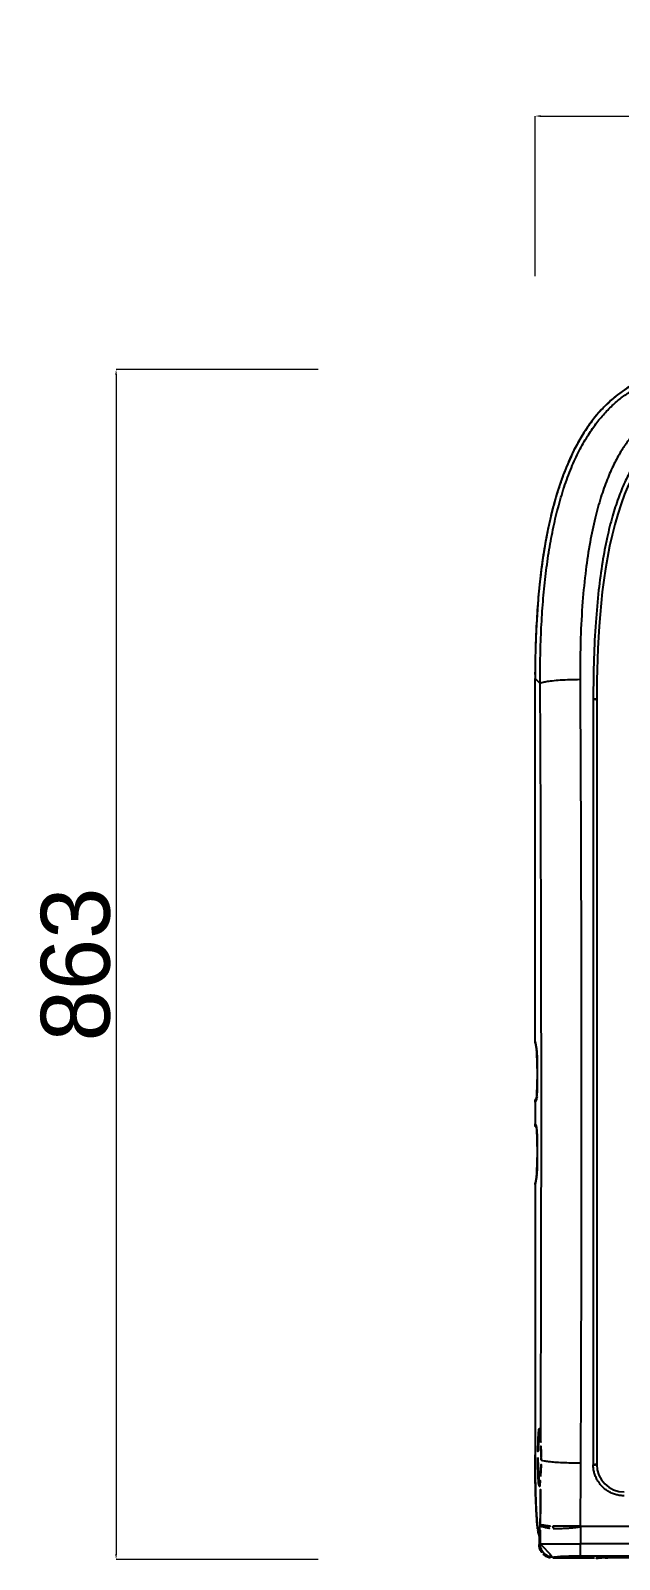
# Model space of a CAD drawing. Extents: x 16296660632 to 16296671741, y -37409619871 to -37409613952.
# Drawn here: x 16296667400 to 16296667828, y -37409616475 to -37409615366 of the extents above; entities that cross this region are included whole.
import ezdxf

# ---------------------------------------------------------------- set-up
doc = ezdxf.new("R2010")
doc.units = 0
doc.header["$LTSCALE"] = 10
doc.header["$MEASUREMENT"] = 0
doc.header["$PDMODE"] = 3
doc.header["$PDSIZE"] = -10
doc.layers.get('0').update_dxf_attribs({"linetype": 'CONTINUOUS'})
doc.layers.get('DEFPOINTS').update_dxf_attribs({"linetype": 'CONTINUOUS'})
doc.styles.add('Daelim Dimension', font='')
doc.styles.get('Daelim Dimension').set_extended_font_data('나눔고딕')
doc.dimstyles.new('DEFAULT', dxfattribs={"dimscale": 2, "dimtxt": 2, "dimasz": 2, "dimexe": 0, "dimexo": 2, "dimgap": 1, "dimtad": 1, "dimdec": 1, "dimzin": 9, "dimdsep": 46, "dimtxsty": 'Daelim Dimension', "dimcen": 0.5, "dimclrd": 252, "dimclre": 252, "dimclrt": 3, "dimadec": 1, "dimazin": 0, "dimtfac": 1, "dimtdec": 1, "dimtix": 1, "dimtmove": 0, "dimatfit": 3, "dimfxl": 1, "dimtolj": 1, "dimtzin": 1, "dimlwd": 9, "dimlwe": 9, "dimarcsym": 0})

# ---------------------------------------------------------------- blocks, each defined once
blk = doc.blocks.new('*D11')
at = {"color": 5, "lineweight": 9, "transparency": 16777216}
for p, q in [((16296667766.32144, -37409615544.061447), (16296667766.32144, -37409615427.927269)), ((16296667770.32144, -37409615427.927269), (16296668311.743971, -37409615427.927269)), ((16296668315.743971, -37409615544.061447), (16296668315.743971, -37409615427.927269))]:
    blk.add_line(p, q, dxfattribs=at)
at = {"color": 5, "transparency": 16777216}
for points in [[(16296667770.32144, -37409615427.260597), (16296667770.32144, -37409615428.593933), (16296667766.32144, -37409615427.927269)], [(16296668311.743971, -37409615427.260597), (16296668311.743971, -37409615428.593933), (16296668315.743971, -37409615427.927269)]]:
    blk.add_solid(points, dxfattribs=at)
at = {"layer": 'DEFPOINTS', "color": 0, "transparency": 16777216}
for p in [(16296668315.743971, -37409615427.927269), (16296667766.32144, -37409615548.061447), (16296668315.743971, -37409615548.061447)]:
    blk.add_point(p, dxfattribs=at)
at = {"color": 7, "lineweight": 0, "transparency": 16777216, "insert": (16296668041.032709, -37409615398.709824), "char_height": 50, "attachment_point": 5, "style": 'Daelim Dimension'}
blk.add_mtext('\\A1;549', dxfattribs=at)
blk = doc.blocks.new('*D13')
at = {"color": 5, "lineweight": 9, "transparency": 16777216}
for p, q in [((16296667608.83839, -37409615611.863007), (16296667462.232531, -37409615611.863007)), ((16296667462.232531, -37409615615.863007), (16296667462.232531, -37409616471.139076)), ((16296667608.83839, -37409616475.139076), (16296667462.232531, -37409616475.139076))]:
    blk.add_line(p, q, dxfattribs=at)
at = {"color": 5, "transparency": 16777216}
for points in [[(16296667461.56587, -37409615615.863007), (16296667462.8992, -37409615615.863007), (16296667462.232531, -37409615611.863007)], [(16296667461.56587, -37409616471.139076), (16296667462.8992, -37409616471.139076), (16296667462.232531, -37409616475.139076)]]:
    blk.add_solid(points, dxfattribs=at)
at = {"layer": 'DEFPOINTS', "color": 0, "transparency": 16777216}
for p in [(16296667612.83839, -37409615611.863007), (16296667462.232531, -37409616475.139076), (16296667612.83839, -37409616475.139076)]:
    blk.add_point(p, dxfattribs=at)
at = {"color": 7, "lineweight": 0, "transparency": 16777216, "insert": (16296667432.979321, -37409616043.501053), "char_height": 50, "attachment_point": 5, "rotation": 90, "style": 'Daelim Dimension'}
blk.add_mtext('\\A1;863', dxfattribs=at)

msp = doc.modelspace()

# ---------------------------------------------------------------- linework, layer by layer
at = {"color": 9, "linetype": 'Continuous'}
for p, q in [((16296667766.30188, -37409615835.920563), (16296667766.308729, -37409615835.920563)), ((16296667770.023029, -37409615839.634453), (16296667766.308729, -37409615835.920563)), ((16296667808.53298, -37409615850.960564), (16296667808.53298, -37409616406.423447)), ((16296667766.302071, -37409616099.335663), (16296667766.30188, -37409616099.335663)), ((16296667766.308729, -37409616099.335663), (16296667767.298031, -37409616104.393723)), ((16296667767.384991, -37409616105.357773), (16296667767.38611, -37409616105.363426)), ((16296667767.874109, -37409616118.884048), (16296667767.88096, -37409616118.884048)), ((16296667767.88096, -37409616126.922813), (16296667767.874109, -37409616126.922813)), ((16296667766.30188, -37409616143.292427), (16296667766.308729, -37409616143.292427)), ((16296667767.163361, -37409616141.865723), (16296667766.308729, -37409616143.292427)), ((16296667766.308729, -37409616159.12912), (16296667766.30188, -37409616159.12912)), ((16296667766.308729, -37409616159.12912), (16296667767.163361, -37409616160.555817)), ((16296667767.874109, -37409616175.498749), (16296667767.88096, -37409616175.498749)), ((16296667767.88096, -37409616183.537514), (16296667767.874109, -37409616183.537514)), ((16296667766.302071, -37409616203.085876), (16296667766.308729, -37409616203.085876)), ((16296667767.298309, -37409616198.02639), (16296667766.308729, -37409616203.085876)), ((16296667767.387211, -37409616197.052544), (16296667767.385429, -37409616197.061546)), ((16296667766.308729, -37409616399.217163), (16296667766.30188, -37409616399.217163)), ((16296667766.308729, -37409616399.259682), (16296667766.30188, -37409616399.217163)), ((16296667769.30319, -37409616456.67601), (16296667769.297621, -37409616456.69149)), ((16296667769.30319, -37409616456.67601), (16296667770.09017, -37409616450.37439)), ((16296667799.062519, -37409616450.997704), (16296668283.00021, -37409616450.997658)), ((16296667799.062519, -37409616451.223877), (16296667799.062519, -37409616450.997704)), ((16296667799.41964, -37409616463.774452), (16296667799.41964, -37409616450.997704)), ((16296667769.30846, -37409616464.426666), (16296667769.99719, -37409616463.737938)), ((16296668282.680599, -37409616463.774452), (16296667799.385349, -37409616463.774452)), ((16296667799.385349, -37409616472.543488), (16296667799.385349, -37409616463.774452)), ((16296667779.78768, -37409616473.528427), (16296667779.098949, -37409616474.217163)), ((16296667799.385349, -37409616472.543488), (16296668282.680599, -37409616472.543488))]:
    msp.add_line(p, q, dxfattribs=at)
at = {"color": 7, "linetype": 'Continuous'}
for p, q in [((16296667766.30188, -37409616099.335663), (16296667766.30188, -37409615835.920563)), ((16296667811.03298, -37409615851.210777), (16296667811.03298, -37409616406.210777)), ((16296667766.394859, -37409616100.295418), (16296667767.38443, -37409616105.354912)), ((16296667767.874109, -37409616118.884048), (16296667767.874109, -37409616126.922813)), ((16296667766.30188, -37409616143.292427), (16296667766.30188, -37409616159.12912)), ((16296667767.447001, -37409616139.997803), (16296667767.012569, -37409616140.72303)), ((16296667767.012569, -37409616161.698517), (16296667767.44685, -37409616162.4235)), ((16296667767.874109, -37409616175.498749), (16296667767.874109, -37409616183.537514)), ((16296667766.30188, -37409616203.085876), (16296667766.30188, -37409616399.217163)), ((16296667767.38443, -37409616197.066643), (16296667766.394859, -37409616202.126129)), ((16296667769.30846, -37409616456.628433), (16296667769.30846, -37409616464.426666)), ((16296667809.395029, -37409616474.217163), (16296667779.098949, -37409616474.217163)), ((16296667817.20401, -37409616474.06826), (16296667814.73369, -37409616474.06826)), ((16296667820.08835, -37409616473.114273), (16296667819.2486, -37409616473.954018)), ((16296667819.53746, -37409616473.665161), (16296668262.5285, -37409616473.665161))]:
    msp.add_line(p, q, dxfattribs=at)
for centre, radius, start, end in [((16296667771.30188, -37409616099.335663), 5, 180, 191.07672848), ((16296667831.03298, -37409616406.210777), 20, 180, 270), ((16296667822.72447, -37409616470.765167), 2.899915, 269.995410113, 316.376394662)]:
    msp.add_arc(centre, radius, start, end, dxfattribs=at)
for points, start_tangent, end_tangent in [([(16296667885.85627, -37409615610.934052), (16296667867.936741, -37409615612.302353), (16296667849.09697, -37409615617.271317), (16296667831.60375, -37409615626.255821), (16296667816.146049, -37409615639.18074), (16296667803.089439, -37409615655.54686), (16296667792.39472, -37409615674.810638), (16296667783.843241, -37409615696.573059), (16296667777.2127, -37409615720.518768), (16296667772.290159, -37409615746.484322), (16296667768.894489, -37409615774.536537), (16296667766.91481, -37409615804.855553), (16296667766.30184, -37409615835.920563)], (-1, -0.0000080365), (0.0000205979, -0.9999999998)), ([(16296667891.03298, -37409615651.210777), (16296667811.03298, -37409615851.210777)], (-1, 0), (-0.0000000002, -1)), ([(16296667798.98329, -37409615836.593559), (16296667799.45977, -37409615941.251503), (16296667799.745911, -37409616046.166939), (16296667799.84137, -37409616151.210777)], (0.0054729801, -0.9999850231), (0.0000001576, -1)), ([(16296667767.38464, -37409616105.354042), (16296667767.38448, -37409616105.35527), (16296667767.393641, -37409616105.415497)], (-0.6252647705, -0.78041269), (0.1665355929, -0.9860354437)), ([(16296667767.393641, -37409616105.415497), (16296667767.40654, -37409616105.49192), (16296667767.454729, -37409616105.87677), (16296667767.49172, -37409616106.250259)], (0.1665355927, -0.9860354438), (0.0974030237, -0.9952450206)), ([(16296667767.49172, -37409616106.250259), (16296667767.512529, -37409616106.469589), (16296667767.533211, -37409616106.709717)], (0.0974030238, -0.9952450206), (0.0811685945, -0.9967003859)), ([(16296667767.533211, -37409616106.709717), (16296667767.57317, -37409616107.252563), (16296667767.63316, -37409616108.21579), (16296667767.690121, -37409616109.351517), (16296667767.74213, -37409616110.652328), (16296667767.787479, -37409616112.105179), (16296667767.82457, -37409616113.693649), (16296667767.852011, -37409616115.398132), (16296667767.868891, -37409616117.194633), (16296667767.87438, -37409616118.884048)], (0.0811685944, -0.9967003859), (0.000313854, -0.9999999507)), ([(16296667767.8741, -37409616126.922813), (16296667767.8741, -37409616126.954193), (16296667767.865219, -37409616129.155739), (16296667767.840281, -37409616131.234528), (16296667767.8016, -37409616133.153183), (16296667767.751499, -37409616134.883339), (16296667767.692301, -37409616136.405899), (16296667767.62657, -37409616137.708199), (16296667767.557091, -37409616138.779648), (16296667767.487761, -37409616139.608856), (16296667767.42593, -37409616140.172302), (16296667767.40963, -37409616140.273659)], (0.0000651393, -0.9999999979), (-0.1607458959, -0.9869958242)), ([(16296667766.725241, -37409616141.278877), (16296667766.62476, -37409616141.52478), (16296667766.507259, -37409616141.8741), (16296667766.42005, -37409616142.211792), (16296667766.361361, -37409616142.523483), (16296667766.32522, -37409616142.809891), (16296667766.30699, -37409616143.066406), (16296667766.30188, -37409616143.292427)], (-0.4027100872, -0.9153275838), (0, -1)), ([(16296667767.012569, -37409616140.72303), (16296667766.784809, -37409616141.148567), (16296667766.725241, -37409616141.278877)], (-0.5138797649, -0.8578622193), (-0.4027100872, -0.9153275838)), ([(16296667766.30188, -37409616159.12912), (16296667766.30689, -37409616159.352921), (16296667766.324659, -37409616159.605843), (16296667766.36017, -37409616159.890388), (16296667766.41824, -37409616160.201538), (16296667766.50526, -37409616160.54068), (16296667766.62277, -37409616160.891487), (16296667766.783541, -37409616161.270279), (16296667767.012569, -37409616161.698517)], (0, -1), (0.5138797649, -0.8578622193)), ([(16296667799.84137, -37409616151.210777), (16296667799.779341, -37409616235.939957), (16296667799.593241, -37409616320.601784), (16296667799.283211, -37409616405.128517)], (0.0000001576, -1), (-0.0044082484, -0.9999902836)), ([(16296667767.38471, -37409616161.976913), (16296667767.4216, -37409616162.216011), (16296667767.47753, -37409616162.708214), (16296667767.5406, -37409616163.42482), (16296667767.604429, -37409616164.342232), (16296667767.66568, -37409616165.447929), (16296667767.722269, -37409616166.734383), (16296667767.77239, -37409616168.193443), (16296667767.814301, -37409616169.815849), (16296667767.84638, -37409616171.587013), (16296667767.866911, -37409616173.486717), (16296667767.874109, -37409616175.488762)], (-0.9999944464, -0.0033327486), (-0.0000383159, -0.9999999993)), ([(16296667767.874359, -37409616183.537514), (16296667767.86587, -37409616185.662361), (16296667767.84189, -37409616187.741791), (16296667767.80368, -37409616189.684486), (16296667767.753099, -37409616191.45108), (16296667767.692801, -37409616193.01001), (16296667767.62569, -37409616194.33744), (16296667767.55514, -37409616195.420403), (16296667767.485479, -37409616196.247124), (16296667767.424, -37409616196.802063), (16296667767.411131, -37409616196.882202)], (-0.0003072681, -0.9999999528), (-0.160539114, -0.9870294792)), ([(16296667766.394859, -37409616202.126129), (16296667766.34878, -37409616202.402649), (16296667766.32045, -37409616202.655312), (16296667766.306, -37409616202.882942), (16296667766.30188, -37409616203.085876)], (-0.1919514153, -0.9814044295), (-0.0000012908, -1)), ([(16296667767.411131, -37409616196.882202), (16296667767.3846, -37409616197.060043)], (-0.1605391142, -0.9870294792), (0.9975759595, 0.0695859549)), ([(16296667769.435551, -37409616380.218567), (16296667769.42119, -37409616380.213676), (16296667769.139891, -37409616381.00383), (16296667768.878611, -37409616383.14238), (16296667768.654751, -37409616386.487), (16296667768.48321, -37409616390.815697), (16296667768.37558, -37409616395.835793), (16296667768.338921, -37409616401.210777)], (-0.8975390692, 0.4409349377), (0, -1)), ([(16296667770.377001, -37409616390.211304), (16296667770.19816, -37409616385.997917), (16296667769.968639, -37409616382.79744), (16296667769.70373, -37409616380.825081), (16296667769.435551, -37409616380.218567)], (-0.0322076952, 0.9994811976), (-0.8975390692, 0.4409349376)), ([(16296667770.82115, -37409616401.210777), (16296667770.709579, -37409616397.374191), (16296667770.5296, -37409616393.67881), (16296667770.377001, -37409616390.211304)], (-0.0119093579, 0.9999290811), (-0.0322088406, 0.9994811607)), ([(16296667768.1896, -37409616452.877663), (16296667767.91856, -37409616450.420792), (16296667767.639219, -37409616447.202408), (16296667767.353439, -37409616443.018837), (16296667767.067619, -37409616437.635178), (16296667766.793779, -37409616430.786217), (16296667766.55168, -37409616422.188843), (16296667766.372169, -37409616411.57782), (16296667766.30187, -37409616399.217148)], (-0.1241211987, 0.9922670649), (-0.0000241978, 0.9999999997)), ([(16296667768.338921, -37409616401.210777), (16296667768.37841, -37409616406.785957), (16296667768.49416, -37409616411.964127), (16296667768.67795, -37409616416.371674), (16296667768.916389, -37409616419.687073), (16296667769.192511, -37409616421.675194), (16296667769.46369, -37409616422.178253)], (0, -1), (0.7997143885, -0.6003806266)), ([(16296667770.827749, -37409616403.020912), (16296667770.828911, -37409616402.418282), (16296667770.82671, -37409616401.814781), (16296667770.82115, -37409616401.210777)], (0.0047603181, 0.9999886696), (-0.0119093579, 0.9999290811)), ([(16296667770.82859, -37409616403.021027), (16296667772.8305, -37409616403.562103), (16296667776.12541, -37409616404.048218), (16296667780.628281, -37409616404.46994), (16296667786.190439, -37409616404.805389), (16296667792.50349, -37409616405.029671), (16296667799.279181, -37409616405.128433)], (0.9170717838, -0.3987221379), (0.9999893994, -0.0046044537)), ([(16296667770.26635, -37409616415.069656), (16296667770.47682, -37409616411.427696), (16296667770.70805, -37409616407.366478), (16296667770.827749, -37409616403.020912)], (0.0459881962, 0.9989419832), (0.004763888, 0.9999886526)), ([(16296667799.283211, -37409616405.128517), (16296667799.213381, -37409616420.425377), (16296667799.140671, -37409616435.715248), (16296667799.0651, -37409616450.997658)], (-0.0044112542, -0.9999902704), (-0.0052146065, -0.9999864038)), ([(16296667769.46369, -37409616422.178253), (16296667769.486469, -37409616422.191628), (16296667769.777121, -37409616421.19812), (16296667770.04348, -37409616418.765701), (16296667770.26634, -37409616415.069839)], (0.7997143885, -0.6003806266), (0.0459858582, 0.9989420908)), ([(16296667768.3668, -37409616454.18029), (16296667768.1896, -37409616452.877663)], (-0.1471617567, 0.9891124392), (-0.1241211987, 0.9922670649)), ([(16296667768.635309, -37409616455.757179), (16296667768.455669, -37409616454.751663), (16296667768.3668, -37409616454.18029)], (-0.1938129402, 0.9810385029), (-0.1471617568, 0.9891124392)), ([(16296667769.306971, -37409616458.150169), (16296667769.04817, -37409616457.429764), (16296667768.72938, -37409616456.209427), (16296667768.635309, -37409616455.757179)], (-0.3796257201, 0.9251401584), (-0.1938129402, 0.9810385029)), ([(16296667769.308281, -37409616456.994438), (16296667769.297621, -37409616456.71524)], (-0.0656542094, 0.9978424349), (-0.0105642012, 0.9999441973)), ([(16296667770.11396, -37409616450.715927), (16296667770.583839, -37409616451.151901), (16296667771.607109, -37409616451.592697), (16296667773.33252, -37409616452.071671), (16296667775.920521, -37409616452.511093), (16296667779.502399, -37409616452.711632)], (0.3103141614, -0.9506340627), (0.9999402093, -0.0109351605)), ([(16296667779.502529, -37409616452.713516), (16296667781.69146, -37409616452.694313), (16296667783.82358, -37409616452.651878), (16296667785.86762, -37409616452.589417), (16296667787.803431, -37409616452.510437), (16296667789.61264, -37409616452.419022), (16296667791.29388, -37409616452.316307), (16296667792.85095, -37409616452.202332), (16296667794.291161, -37409616452.077698), (16296667795.62517, -37409616451.932663), (16296667796.85817, -37409616451.750008), (16296667798.01638, -37409616451.551117), (16296667799.062519, -37409616451.180313)], (0.9999401143, -0.0109438505), (0.8201433859, 0.5721580433)), ([(16296667769.30846, -37409616464.426666), (16296667769.642071, -37409616466.963242), (16296667770.61973, -37409616469.324791), (16296667772.17441, -37409616471.351212)], (0, -1), (0.7071067812, -0.7071067812)), ([(16296667772.17441, -37409616471.351212), (16296667774.20083, -37409616472.905884), (16296667776.56238, -37409616473.883553), (16296667779.098949, -37409616474.217163)], (0.7071067812, -0.7071067812), (1, 0)), ([(16296667814.733681, -37409616474.06826), (16296667812.672661, -37409616474.086021), (16296667810.828251, -37409616474.137451), (16296667809.395029, -37409616474.217163)], (-1, 0), (-0.9969857399, -0.0775850144)), ([(16296667817.20401, -37409616474.06826), (16296667817.273581, -37409616474.06739), (16296667817.34334, -37409616474.066566), (16296667817.41382, -37409616474.065788)], (0.999917287, 0.0128615416), (0.9999422676, 0.0107452967)), ([(16296667817.41382, -37409616474.065804), (16296667818.116699, -37409616474.051559), (16296667818.42614, -37409616474.040176), (16296667818.69556, -37409616474.026314), (16296667818.91691, -37409616474.010277), (16296667819.085461, -37409616473.992554), (16296667819.19729, -37409616473.973633), (16296667819.230721, -37409616473.963882), (16296667819.248581, -37409616473.953941)], (0.9999419392, 0.0107758138), (0.7002062923, 0.7139405775)), ([(16296667820.088499, -37409616473.114418), (16296667820.1626, -37409616473.076187), (16296667820.30636, -37409616473.038696), (16296667820.51713, -37409616473.002052), (16296667820.792061, -37409616472.966591), (16296667821.12829, -37409616472.932617), (16296667821.523001, -37409616472.900452), (16296667822.47646, -37409616472.842789), (16296667823.62524, -37409616472.795891), (16296667824.92454, -37409616472.761047), (16296667826.32513, -37409616472.739326), (16296667827.7778, -37409616472.731789)], (0.703536012, 0.7106596089), (0.9999999981, 0.0000617659))]:
    msp.add_spline(points, degree=3, dxfattribs=dict(at, start_tangent=start_tangent, end_tangent=end_tangent))
at = {"color": 9, "linetype": 'Continuous'}
for points, start_tangent, end_tangent in [([(16296667884.56579, -37409615610.94767), (16296667875.414419, -37409615611.39109), (16296667865.8589, -37409615612.664551), (16296667857.059601, -37409615614.672928), (16296667848.87192, -37409615617.368881), (16296667841.181101, -37409615620.738586), (16296667833.9174, -37409615624.783913), (16296667826.989599, -37409615629.55275), (16296667820.30999, -37409615635.141724), (16296667813.81822, -37409615641.685043), (16296667807.496071, -37409615649.334846), (16296667801.336519, -37409615658.291832), (16296667795.333691, -37409615668.845573), (16296667789.54944, -37409615681.278572), (16296667784.296459, -37409615695.248177), (16296667779.82823, -37409615710.06237), (16296667776.092279, -37409615725.625473), (16296667773.01655, -37409615741.974213), (16296667770.556391, -37409615759.112633), (16296667768.676291, -37409615777.068466), (16296667767.35462, -37409615795.816071), (16296667766.570169, -37409615815.384178), (16296667766.32144, -37409615831.314751)], (-0.9999462811, -0.0103650779), (-0.0055346434, -0.9999846837)), ([(16296667770.023029, -37409615839.634453), (16296667770.173149, -37409615818.962387), (16296667770.85314, -37409615799.135559), (16296667772.07914, -37409615780.133522), (16296667773.87166, -37409615761.95314), (16296667776.257191, -37409615744.589546), (16296667779.27124, -37409615728.03418), (16296667782.96291, -37409615712.274368), (16296667787.402109, -37409615697.29361), (16296667792.676849, -37409615683.107803), (16296667798.41465, -37409615670.693947), (16296667804.33481, -37409615660.237267), (16296667810.439421, -37409615651.32917), (16296667816.68737, -37409615643.750191), (16296667823.12179, -37409615637.252121), (16296667829.767981, -37409615631.684929), (16296667836.68141, -37409615626.926987), (16296667843.917431, -37409615622.903198), (16296667851.534691, -37409615619.572121), (16296667859.63002, -37409615616.910316), (16296667868.33779, -37409615614.923424), (16296667877.79212, -37409615613.661331), (16296667888.126619, -37409615613.211372)], (-0.0052645806, 0.999986142), (0.9999997728, 0.0006741475)), ([(16296667888.12674, -37409615637.202888), (16296667880.01078, -37409615637.567009), (16296667872.664301, -37409615638.606239), (16296667866.01679, -37409615640.248642), (16296667859.959431, -37409615642.444847), (16296667854.35944, -37409615645.190872), (16296667849.05085, -37409615648.548798), (16296667843.8943, -37409615652.647957), (16296667838.78747, -37409615657.666763), (16296667833.68927, -37409615663.822144), (16296667828.58733, -37409615671.369911), (16296667823.54657, -37409615680.541862), (16296667818.68438, -37409615691.49778), (16296667814.103769, -37409615704.430153), (16296667809.909109, -37409615719.551079), (16296667806.21517, -37409615737.087143), (16296667803.143339, -37409615757.26635), (16296667800.8228, -37409615780.326767), (16296667799.384689, -37409615806.630852), (16296667798.98329, -37409615836.593559)], (-0.9999999954, -0.0000961048), (0.0054746861, -0.9999850138)), ([(16296667891.03298, -37409615648.291679), (16296667884.421591, -37409615648.634407), (16296667878.270821, -37409615649.618027), (16296667872.477051, -37409615651.208214), (16296667866.98041, -37409615653.388634), (16296667861.67861, -37409615656.20636), (16296667856.49876, -37409615659.730927), (16296667851.420521, -37409615664.059402), (16296667846.351709, -37409615669.3964), (16296667841.31275, -37409615675.920708), (16296667836.325029, -37409615683.872993), (16296667831.45282, -37409615693.475563), (16296667826.811319, -37409615704.890831), (16296667822.50079, -37409615718.277298), (16296667818.6134, -37409615733.802132), (16296667815.236429, -37409615751.646423), (16296667812.45364, -37409615772.006393), (16296667810.34771, -37409615795.124557), (16296667809.006729, -37409615821.31694), (16296667808.53298, -37409615850.960564)], (-0.9999999669, -0.0002571496), (0.0000031637, -1)), ([(16296667766.32144, -37409615831.314751), (16296667766.308729, -37409615835.920563)], (-0.0055346434, -0.9999846837), (-0.0000159229, -0.9999999999)), ([(16296667770.022989, -37409615839.634453), (16296667771.320169, -37409615838.873428), (16296667774.248859, -37409615838.182388), (16296667778.73144, -37409615837.568733), (16296667784.60059, -37409615837.072578), (16296667791.479309, -37409615836.738159), (16296667798.98329, -37409615836.593567)], (0.4443650337, 0.8958458108), (0.9999850635, 0.0054656007)), ([(16296667770.377001, -37409616390.211304), (16296667770.79093, -37409616252.598297), (16296667770.869909, -37409616114.76564), (16296667770.61376, -37409615977.011642), (16296667770.023029, -37409615839.634453)], (0.0042294121, 0.999991056), (-0.0055264994, 0.9999847288)), ([(16296667808.53298, -37409615850.960579), (16296667809.146931, -37409615850.968231), (16296667809.676941, -37409615850.988441), (16296667810.1598, -37409615851.02079), (16296667810.55323, -37409615851.06356), (16296667810.83309, -37409615851.11274), (16296667810.98402, -37409615851.162323), (16296667811.03281, -37409615851.210793)], (0.9999999995, 0.0000302609), (0.1098745797, -0.9939454596)), ([(16296667766.39739, -37409616100.303253), (16296667766.308729, -37409616099.335663)], (-0.1938974942, 0.9810217947), (0.0140027857, 0.9999019562)), ([(16296667767.298309, -37409616104.395157), (16296667767.385799, -37409616105.357597)], (-0.0140027856, -0.9999019562), (0.1926476335, -0.9812680008)), ([(16296667767.366489, -37409616104.792999), (16296667767.298031, -37409616104.393723)], (-0.147832314, 0.9890124402), (-0.1919956884, 0.9813957691)), ([(16296667767.59886, -37409616107.38662), (16296667767.487379, -37409616105.88752), (16296667767.366489, -37409616104.792999)], (-0.0634240106, 0.9979866707), (-0.1478323139, 0.9890124402)), ([(16296667767.88096, -37409616118.882149), (16296667767.85401, -37409616114.993828), (16296667767.775209, -37409616111.371841), (16296667767.650101, -37409616108.266052), (16296667767.59886, -37409616107.38662)], (-0.0001477648, 0.9999999891), (-0.0634240106, 0.9979866707)), ([(16296667767.589359, -37409616138.585838), (16296667767.746519, -37409616135.31282), (16296667767.846609, -37409616131.306427), (16296667767.88096, -37409616126.922813)], (0.0810322026, 0.9967114839), (-0.000030275, 0.9999999995)), ([(16296667766.308729, -37409616143.292427), (16296667766.51198, -37409616141.863777), (16296667766.72554, -37409616141.279007)], (-0.00457248, 0.9999895462), (0.4015245045, 0.9158482802)), ([(16296667766.86986, -37409616140.977898), (16296667767.01252, -37409616140.723007)], (0.4623917522, 0.8866757398), (0.5140220189, 0.8577769897)), ([(16296667767.207109, -37409616141.189484), (16296667767.163361, -37409616141.865723)], (-0.132585367, -0.9911715898), (0.0045724799, -0.9999895462)), ([(16296667767.163361, -37409616141.865723), (16296667767.258789, -37409616141.664131)], (0.5146640026, 0.857391955), (0.3435191338, 0.9391456781)), ([(16296667767.258789, -37409616141.664131), (16296667767.38903, -37409616140.835419), (16296667767.589359, -37409616138.585838)], (0.3435191339, 0.9391456781), (0.0810322026, 0.9967114839)), ([(16296667767.849001, -37409616139.327087), (16296667767.55982, -37409616139.899582), (16296667767.207109, -37409616141.189484)], (-0.50801631, -0.8613474495), (-0.132585367, -0.9911715898)), ([(16296667766.680099, -37409616161.035278), (16296667766.308729, -37409616159.12915)], (-0.3793817233, 0.9252402434), (0.0045660203, 0.9999895757)), ([(16296667767.012659, -37409616161.698463), (16296667766.680099, -37409616161.035278)], (-0.5141643413, 0.8576916871), (-0.3793817232, 0.9252402434)), ([(16296667767.163361, -37409616160.555817), (16296667767.390051, -37409616162.060204)], (-0.00457248, -0.9999895462), (0.2977726234, -0.9546368235)), ([(16296667767.25889, -37409616160.757637), (16296667767.163361, -37409616160.555817)], (-0.3434128616, 0.9391845434), (-0.5146981443, 0.8573714599)), ([(16296667767.43955, -37409616162.21032), (16296667767.389099, -37409616161.586746), (16296667767.25889, -37409616160.757637)], (-0.088697756, 0.9960585867), (-0.3434128614, 0.9391845434)), ([(16296667767.589411, -37409616163.836647), (16296667767.43955, -37409616162.21032)], (-0.0810338541, 0.9967113496), (-0.088697756, 0.9960585867)), ([(16296667767.88096, -37409616175.488762), (16296667767.8466, -37409616171.114906), (16296667767.746531, -37409616167.1092), (16296667767.589411, -37409616163.836647)], (0.0000062221, 1), (-0.0810338541, 0.9967113496)), ([(16296667767.59889, -37409616195.036293), (16296667767.650141, -37409616194.156662), (16296667767.775261, -37409616191.050179), (16296667767.85404, -37409616187.427544), (16296667767.88096, -37409616183.537514)], (0.0634191911, 0.997986977), (0.0001442794, 0.9999999896)), ([(16296667766.308729, -37409616203.085876), (16296667766.395691, -37409616202.126289)], (-0.0140027856, 0.9999019562), (0.1920780713, 0.9813796485)), ([(16296667767.336599, -37409616197.36676), (16296667767.298309, -37409616198.02639)], (-0.1286556872, -0.9916893234), (0.0140027856, -0.9999019562)), ([(16296667767.298309, -37409616198.02639), (16296667767.487379, -37409616196.535301)], (0.1919874195, 0.9813973868), (0.0860556175, 0.9962903345)), ([(16296667767.386379, -37409616197.061737), (16296667767.336599, -37409616197.36676)], (-0.1932748929, -0.9811446457), (-0.1286556874, -0.9916893234)), ([(16296667767.487379, -37409616196.535301), (16296667767.543751, -37409616195.83503)], (0.0860556175, 0.9962903345), (0.0746459022, 0.9972101029)), ([(16296667767.543751, -37409616195.83503), (16296667767.59889, -37409616195.036293)], (0.0746459023, 0.9972101029), (0.0634191911, 0.997986977)), ([(16296667766.308729, -37409616399.259682), (16296667766.36644, -37409616410.405251), (16296667766.536751, -37409616421.147476), (16296667766.81263, -37409616431.043404), (16296667767.183491, -37409616439.72506), (16296667767.635389, -37409616446.868469), (16296667768.151449, -37409616452.204933), (16296667768.7125, -37409616455.530182), (16296667769.297621, -37409616456.69149)], (0.0001236045, -0.9999999924), (0.9912912475, -0.1316877466)), ([(16296667831.03298, -37409616428.942207), (16296667828.173849, -37409616428.759308), (16296667825.297741, -37409616428.19838), (16296667822.488661, -37409616427.255257), (16296667819.82666, -37409616425.950188), (16296667817.367559, -37409616424.312424), (16296667815.14826, -37409616422.37178), (16296667813.199829, -37409616420.153587), (16296667811.551241, -37409616417.689171), (16296667810.236931, -37409616415.019569), (16296667809.28676, -37409616412.203613), (16296667808.71954, -37409616409.313301), (16296667808.53298, -37409616406.423447)], (-0.9999977144, -0.0021380244), (0.0013013409, 0.9999991533)), ([(16296667811.03298, -37409616406.210777), (16296667810.8491, -37409616406.290833), (16296667810.32959, -37409616406.358673), (16296667809.518709, -37409616406.406219), (16296667808.53298, -37409616406.423447)], (-0.0000129489, -0.9999999999), (-1, 0)), ([(16296667770.09017, -37409616450.37439), (16296667770.15139, -37409616438.610718), (16296667770.210119, -37409616426.842407), (16296667770.26634, -37409616415.069839)], (0.0053050572, 0.9999859281), (0.0046740096, 0.9999890768)), ([(16296667769.99719, -37409616463.737938), (16296667770.0214, -37409616459.341362), (16296667770.045259, -37409616454.944107), (16296667770.068781, -37409616450.545517)], (0.0055443584, 0.9999846299), (0.0053078841, 0.9999859131)), ([(16296667770.068769, -37409616450.545914), (16296667770.08193, -37409616450.602463), (16296667770.09705, -37409616450.659813), (16296667770.11412, -37409616450.718246)], (0.2123036602, -0.9772037433), (0.2927958015, -0.9561749937)), ([(16296667770.090179, -37409616450.374512), (16296667770.32028, -37409616450.191071), (16296667770.829029, -37409616450.170502), (16296667771.724449, -37409616450.284081), (16296667773.06852, -37409616450.489357), (16296667774.814131, -37409616450.714767), (16296667776.89864, -37409616450.892723), (16296667779.26506, -37409616450.965942)], (0.4116925513, 0.9113227986), (0.9999680419, -0.0079946968)), ([(16296667770.090179, -37409616450.374527), (16296667770.096149, -37409616450.488762), (16296667770.10409, -37409616450.602997), (16296667770.11412, -37409616450.718246)], (0.0436046109, -0.9990488666), (0.0958264106, -0.9953980606)), ([(16296667799.061701, -37409616450.997643), (16296667791.87027, -37409616450.985489), (16296667785.129841, -37409616450.974564), (16296667779.26506, -37409616450.965942)], (-0.9999991835, 0.001277854), (-0.9999999809, -0.0001956502)), ([(16296667779.265141, -37409616450.965927), (16296667779.32078, -37409616451.554153), (16296667779.399851, -37409616452.136253), (16296667779.502529, -37409616452.713516)], (0.0739317843, -0.9972633009), (0.1954730867, -0.9807090661)), ([(16296667799.062519, -37409616451.223877), (16296667799.192789, -37409616451.14856), (16296667799.32308, -37409616451.073158), (16296667799.453381, -37409616450.997704)], (0.8657902342, 0.5004071046), (0.8652647919, 0.5013151104)), ([(16296667769.99719, -37409616463.738693), (16296667770.80842, -37409616463.738373), (16296667772.63645, -37409616463.739311), (16296667773.91152, -37409616463.74028), (16296667775.409439, -37409616463.741577), (16296667779.0625, -37409616463.745323), (16296667783.427799, -37409616463.750526), (16296667785.856529, -37409616463.753738), (16296667788.406839, -37409616463.757317), (16296667791.046419, -37409616463.761253), (16296667793.769199, -37409616463.765541), (16296667799.385349, -37409616463.775139)], (0.9999949759, 0.003169884), (0.9999983833, -0.0017981905)), ([(16296667769.99719, -37409616463.737938), (16296667770.06752, -37409616464.89238), (16296667770.2523, -37409616465.932381), (16296667770.873051, -37409616467.761177), (16296667771.75993, -37409616469.323837), (16296667772.878071, -37409616470.655243), (16296667774.21085, -37409616471.772018), (16296667775.77504, -37409616472.657372), (16296667777.605749, -37409616473.276207), (16296667778.640091, -37409616473.458939), (16296667779.78768, -37409616473.528427)], (0.002739042, -0.9999962488), (0.999996476, -0.0026548073)), ([(16296667779.78768, -37409616473.528427), (16296667780.66604, -37409616473.271042), (16296667782.74625, -37409616473.032219), (16296667785.916309, -37409616472.827187), (16296667789.94949, -37409616472.672462), (16296667794.540661, -37409616472.576309), (16296667799.385349, -37409616472.543488)], (0.7071116656, 0.7071018968), (1, -0.000000004)), ([(16296667822.726021, -37409616472.831123), (16296667822.72472, -37409616473.440712), (16296667822.724239, -37409616473.665161)], (-0.0021364277, -0.9999977178), (-0.0021393918, -0.9999977115))]:
    msp.add_spline(points, degree=3, dxfattribs=dict(at, start_tangent=start_tangent, end_tangent=end_tangent))

# ---------------------------------------------------------------- dimensions: what is measured, and where the dimension line sits
at = {"lineweight": 0}
dim = msp.add_linear_dim(base=(16296668315.743971, -37409615427.927269), p1=(16296667766.32144, -37409615548.061447), p2=(16296668315.743971, -37409615548.061447), dimstyle='DEFAULT', override={"dimtxt": 25, "dimdec": 0, "dimclrd": 5, "dimclre": 5, "dimclrt": 7}, dxfattribs=at)
dim.commit()
dim.dimension.update_dxf_attribs({"geometry": '*D11', "text_midpoint": (16296668041.032709, -37409615398.709824)})
dim = msp.add_linear_dim(base=(16296667462.232531, -37409616475.139076), p1=(16296667612.83839, -37409615611.863007), p2=(16296667612.83839, -37409616475.139076), angle=90, dimstyle='DEFAULT', override={"dimtxt": 25, "dimdec": 0, "dimclrd": 5, "dimclre": 5, "dimclrt": 7}, dxfattribs=at)
dim.commit()
dim.dimension.update_dxf_attribs({"geometry": '*D13', "text_midpoint": (16296667432.979321, -37409616043.501053)})

doc.saveas('drawing.dxf')
